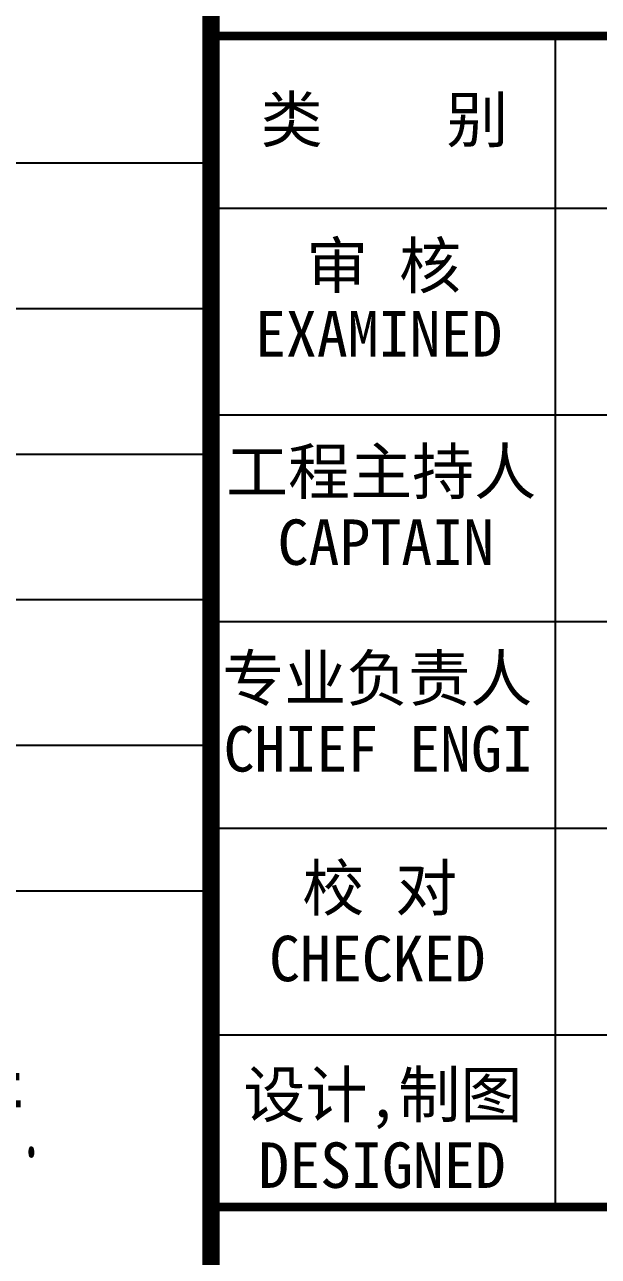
# Model space of a CAD drawing. Extents: x 69728788 to 150163257, y 20675998 to 43663798.
# Drawn here: x 75095143 to 75098462, y 21839478 to 21846601 of the extents above; entities that cross this region are included whole.
import ezdxf

# ---------------------------------------------------------------- set-up
doc = ezdxf.new("R2010")
doc.units = 0
doc.header["$LTSCALE"] = 1000
doc.header["$MEASUREMENT"] = 0
for name, color, linetype in [('图审改图', 114, 'CONTINUOUS'), ('图框', 253, 'CONTINUOUS'), ('底线', 250, 'CONTINUOUS')]:
    doc.layers.add(name, color=color, linetype=linetype)
doc.styles.add('HZS', font='atssdeng.shx', dxfattribs={"width": 0.7, "bigfont": 'atssdchn.shx'})
doc.styles.add('STYLE-黑体', font='simhei.ttf')

msp = doc.modelspace()

# ---------------------------------------------------------------- linework, layer by layer
at = {"layer": '图框', "color": 0}
for p, q in [((75096221.3, 21845540.2), (75102230.5, 21845540.2)), ((75096221.3, 21845540.2), (75102230.5, 21845540.2)), ((75096221.3, 21844345), (75102230.5, 21844345)), ((75096221.3, 21843149.8), (75102230.5, 21843149.8)), ((75096221.3, 21841954.6), (75102230.5, 21841954.6)), ((75096221.3, 21840759.4), (75102230.5, 21840759.4))]:
    msp.add_line(p, q, dxfattribs=at)
at = {"layer": '图框', "color": 4, "const_width": 98.6}
msp.add_lwpolyline([(75096221.3, 21855287.7), (75096221.3, 21815287.7)], dxfattribs=at)
at = {"layer": '图框', "color": 0, "const_width": 50}
msp.add_lwpolyline([(75096221.3, 21846536.2), (75102230.5, 21846536.2), (75102230.5, 21836377), (75096221.3, 21836377)], close=True, dxfattribs=at)
at = {"layer": '图框', "color": 0}
for points in [[(75098213.3, 21845540.2), (75098213.3, 21846536.2)], [(75098213.3, 21839763.4), (75098213.3, 21845540.2)]]:
    msp.add_lwpolyline(points, dxfattribs=at)
at = {"layer": '图框', "color": 0, "const_width": 50}
msp.add_lwpolyline([(75096221.3, 21839763.4), (75102230.5, 21839763.4)], dxfattribs=at)
at = {"layer": '底线'}
for p, q in [((75096221.3, 21845799.2), (75079743.5, 21845799.2)), ((75096221.3, 21844957.4), (75046330.5, 21844957.4)), ((75096221.3, 21844115.6), (75046330.5, 21844115.6)), ((75096221.3, 21843273.8), (75046330.5, 21843273.8)), ((75096221.3, 21842432), (75046330.5, 21842432)), ((75096221.3, 21841590.2), (75046330.5, 21841590.2))]:
    msp.add_line(p, q, dxfattribs=at)

# ---------------------------------------------------------------- texts
at = {"layer": '图审改图', "style": 'HZS', "width": 0.7}
msp.add_text('8、1 起重吊装及起重机械安装拆卸工程。应按《危险性较大的分部分项工程安全管理规定》（部令37号)执行.', height=475, dxfattribs=at).set_placement((75079757.5, 21840047.1))
at = {"layer": '图框', "color": 0, "style": 'STYLE-黑体'}
for s, p in [('类    别 ', (75096508.5, 21845921.1)), ('审 核', (75096771.3, 21845076.3)), ('EXAMINED ', (75096475.6, 21844681.5)), ('工程主持人', (75096308.6, 21843885.1)), ('CAPTAIN', (75096606.1, 21843476.7)), ('专业负责人', (75096286.3, 21842689.9)), ('CHIEF ENGI', (75096294, 21842281.5)), ('校 对', (75096748.9, 21841477.3)), ('CHECKED  ', (75096557.1, 21841068.9)), ('设计,制图', (75096408.7, 21840282.1)), ('DESIGNED ', (75096494.7, 21839873.7))]:
    msp.add_text(s, height=262.94, dxfattribs=at).set_placement(p)

doc.saveas('drawing.dxf')
